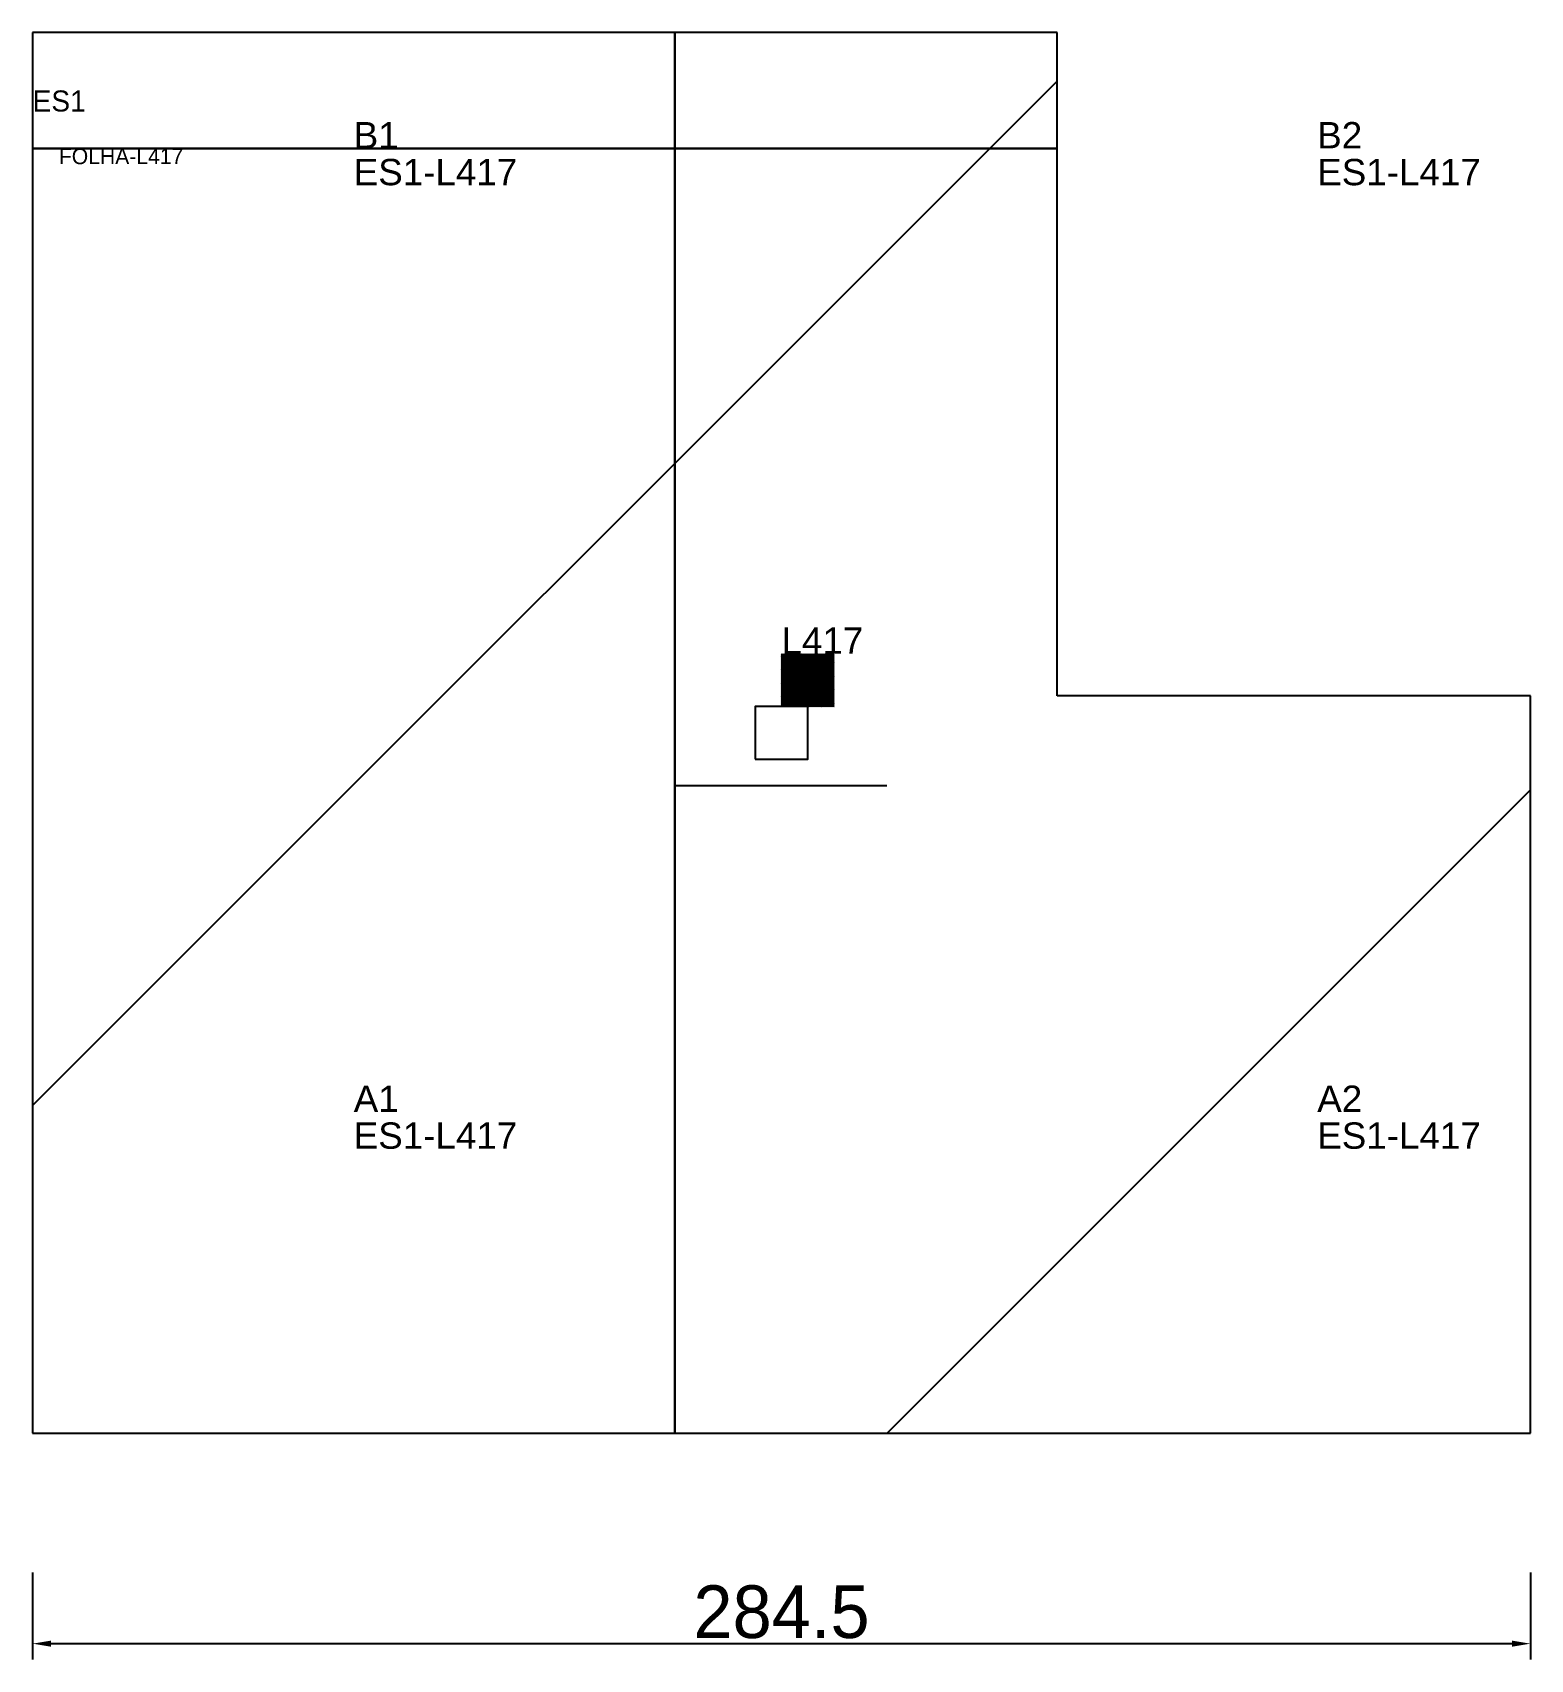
# Model space of a CAD drawing. Header units: metres. Extents: x 222 to 507, y -108 to 202.
import ezdxf

# ---------------------------------------------------------------- set-up
doc = ezdxf.new("R2010")
doc.units = ezdxf.units.M
for name, color, linetype in [('3', 3, 'CONTINUOUS'), ('AUX00', 7, 'CONTINUOUS'), ('COTA', 241, 'CONTINUOUS'), ('FOLHA', 255, 'CONTINUOUS'), ('Hachura', 251, 'CONTINUOUS'), ('NOMENCLATURA', 7, 'CONTINUOUS'), ('Nível', 160, 'CONTINUOUS'), ('Painéis', 200, 'CONTINUOUS'), ('Pilares', 5, 'CONTINUOUS'), ('REAPROVEITAMENTO', 251, 'CONTINUOUS'), ('SARR_2.2x7', 40, 'CONTINUOUS')]:
    doc.layers.add(name, color=color, linetype=linetype)
doc.styles.add('ARIAL', font='Arial.ttf')
doc.styles.add('STR_STANDARD', font='arial.ttf')
doc.dimstyles.new('EZ DXF', dxfattribs={"dimtxt": 10, "dimasz": 3.5, "dimexe": 3, "dimexo": 1.5, "dimgap": 1, "dimtad": 1, "dimdec": 1, "dimdsep": 46, "dimcen": 2.5, "dimazin": 3, "dimtfac": 1, "dimtmove": 0, "dimatfit": 3})

msp = doc.modelspace()

# ---------------------------------------------------------------- hatches: boundary and pattern name
at = {"layer": 'Hachura'}
h = msp.add_hatch(dxfattribs=at)
h.set_pattern_fill('ANSI31', scale=50)
h.paths.add_polyline_path([(222.2, 201.5), (222.2, -64.5), (506.7, -64.5), (506.7, 75.5), (416.8, 75.5), (416.8, 201.5)])
h = msp.add_hatch(dxfattribs=at)
h.set_pattern_fill('ANSI31', scale=50)
h.paths.add_polyline_path([(222.2, 201.5), (222.2, -64.5), (506.7, -64.5), (506.7, 75.5), (416.8, 75.5), (416.8, 201.5)])
at = {"layer": 'Reaproveitamento'}
h = msp.add_hatch(dxfattribs=at)
h.set_pattern_fill('SOLID')
h.paths.add_polyline_path([(364.45, 73.5), (374.45, 73.5), (374.45, 83.5), (364.45, 83.5)])
h = msp.add_hatch(dxfattribs=at)
h.set_pattern_fill('SOLID')
h.paths.add_polyline_path([(364.45, 73.5), (374.45, 73.5), (374.45, 83.5), (364.45, 83.5)])

# ---------------------------------------------------------------- linework, layer by layer
at = {"layer": '3'}
for points in [[(344.2, -64.5), (344.2, 201.5)], [(344.2, -64.5), (344.2, 201.5)], [(222.2, 179.5), (416.8, 179.5)], [(222.2, 179.5), (416.8, 179.5)]]:
    msp.add_lwpolyline(points, close=True, dxfattribs=at)
at = {"layer": 'Painéis', "color": 200}
for p, q in [((222.2, 201.5), (222.2, -64.5)), ((416.8, 201.5), (222.2, 201.5)), ((222.2, 201.5), (222.2, -64.5)), ((416.8, 201.5), (222.2, 201.5)), ((416.8, 75.5), (416.8, 201.5)), ((416.8, 75.5), (416.8, 201.5)), ((506.7, 75.5), (416.8, 75.5)), ((506.7, 75.5), (416.8, 75.5)), ((506.7, -64.5), (506.7, 75.5)), ((506.7, -64.5), (506.7, 75.5)), ((222.2, -64.5), (506.7, -64.5)), ((222.2, -64.5), (506.7, -64.5))]:
    msp.add_line(p, q, dxfattribs=at)
at = {"layer": 'Pilares'}
msp.add_lwpolyline([(359.45, 63.5), (369.45, 63.5), (369.45, 73.5), (359.45, 73.5)], close=True, dxfattribs=at)
msp.add_lwpolyline([(359.45, 63.5), (369.45, 63.5), (369.45, 73.5), (359.45, 73.5)], close=True, dxfattribs=at)
at = {"layer": 'SARR_2.2x7'}
msp.add_line((344.45, 58.5), (384.45, 58.5), dxfattribs=at)
msp.add_line((344.45, 58.5), (384.45, 58.5), dxfattribs=at)

# ---------------------------------------------------------------- texts
at = {"layer": '3', "style": 'STR_STANDARD'}
for s, p in [('B1', (283.2, 179.5)), ('B1', (283.2, 179.5)), ('B2', (466.2, 179.5)), ('B2', (466.2, 179.5)), ('A1', (283.2, -3.5)), ('A1', (283.2, -3.5)), ('A2', (466.2, -3.5)), ('A2', (466.2, -3.5))]:
    msp.add_text(s, height=5, dxfattribs=at).set_placement(p)
at = {"layer": 'AUX00', "style": 'STR_STANDARD'}
for p in [(283.2, 172.5), (283.2, 172.5), (466.2, 172.5), (466.2, 172.5), (283.2, -10.5), (283.2, -10.5), (466.2, -10.5), (466.2, -10.5)]:
    msp.add_text('ES1-L417', height=5, dxfattribs=at).set_placement(p)
at = {"layer": 'FOLHA'}
msp.add_text('FOLHA-L417', height=3, dxfattribs=at).set_placement((227.2, 176.5))
msp.add_text('FOLHA-L417', height=3, dxfattribs=at).set_placement((227.2, 176.5))
at = {"layer": 'NOMENCLATURA', "insert": (364.45, 88.5), "char_height": 5, "attachment_point": 1, "style": 'ARIAL'}
msp.add_mtext('L417', dxfattribs=at)
msp.add_mtext('L417', dxfattribs=at)
at = {"layer": 'Nível'}
msp.add_text('ES1', height=4, dxfattribs=at).set_placement((222.2, 186.5))
msp.add_text('ES1', height=4, dxfattribs=at).set_placement((222.2, 186.5))

# ---------------------------------------------------------------- dimensions: what is measured, and where the dimension line sits
at = {"layer": 'COTA'}
msp.add_linear_dim(base=(222.2, -104.5), p1=(222.2, -89.5), p2=(506.7, -89.5), dimstyle='EZ DXF', dxfattribs=at).render()
msp.add_linear_dim(base=(222.2, -104.5), p1=(222.2, -89.5), p2=(506.7, -89.5), dimstyle='EZ DXF', dxfattribs=at).render()

doc.saveas('drawing.dxf')
